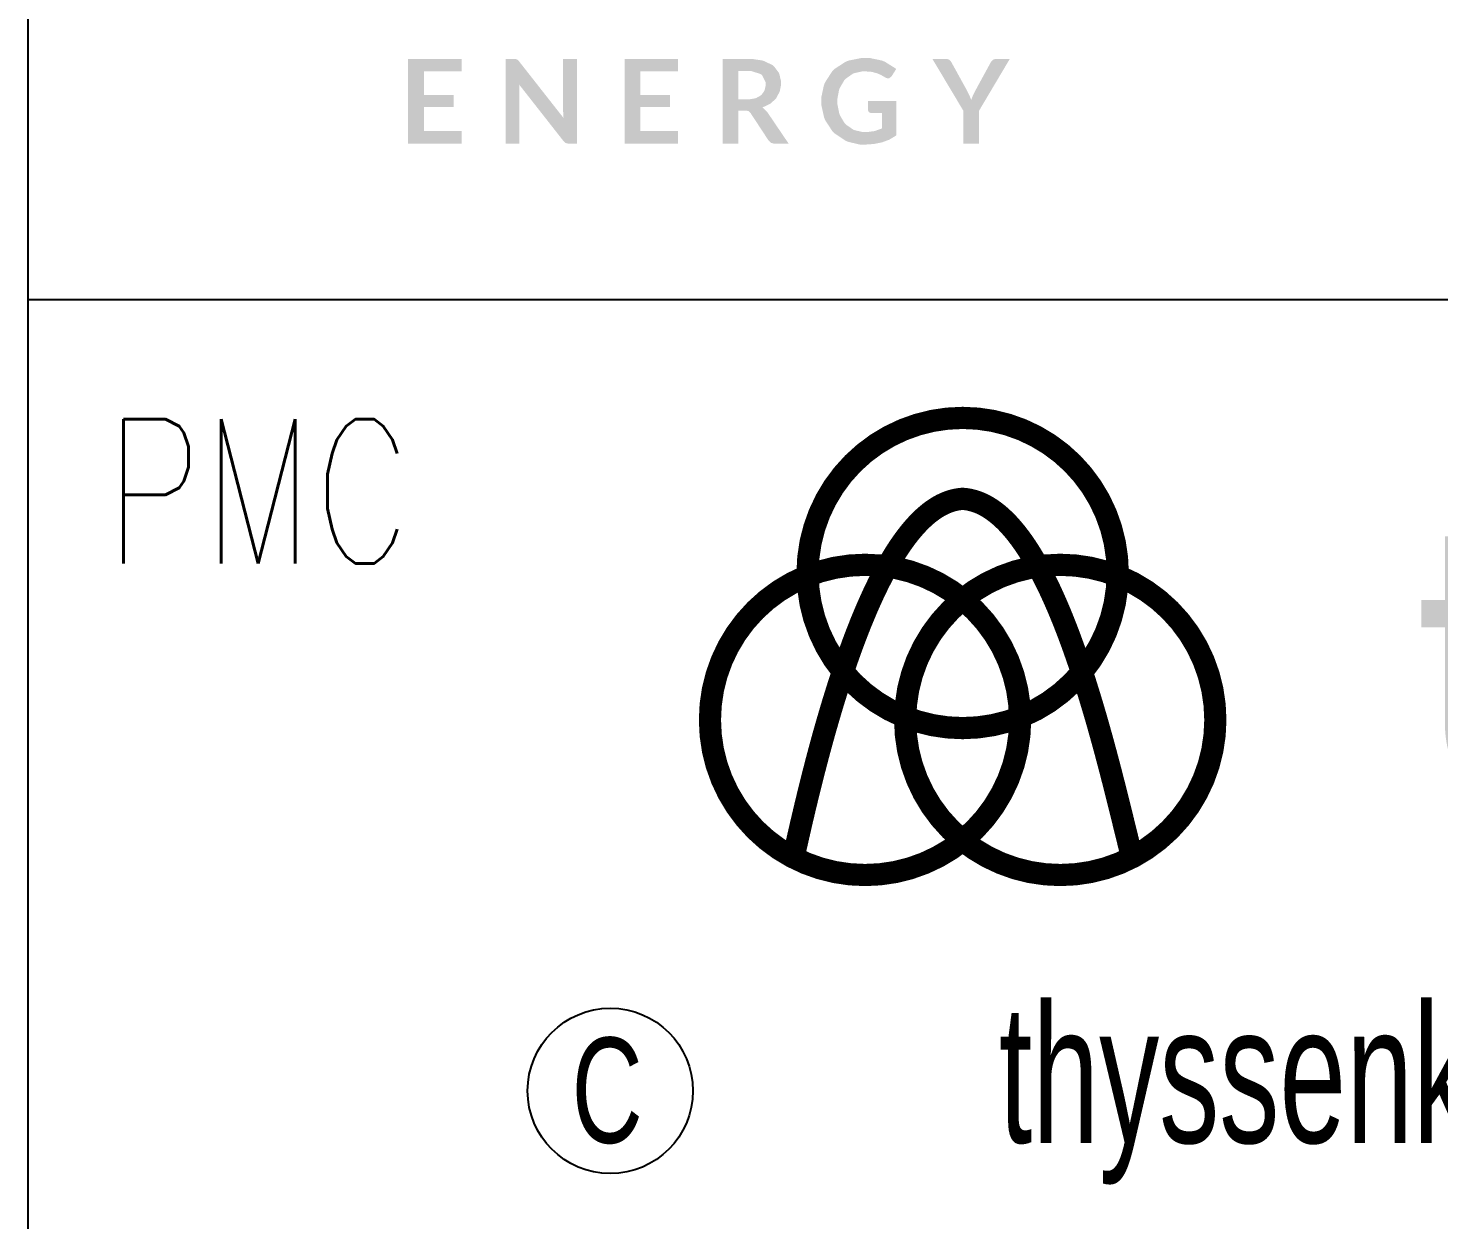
# Model space of a CAD drawing. Header units: inches. Extents: x -1857 to 102279, y -619 to 72932.
# Drawn here: x 82591 to 86223, y 5803 to 8871 of the extents above; entities that cross this region are included whole.
import ezdxf
from ezdxf.enums import TextEntityAlignment as Align

# ---------------------------------------------------------------- set-up
doc = ezdxf.new("R2010")
doc.units = ezdxf.units.IN
doc.header["$MEASUREMENT"] = 0
doc.layers.add('UARAH13', color=9, linetype='Continuous', lineweight=13)
doc.styles.add('ROMANS', font='romans.shx', dxfattribs={"width": 0.85})
doc.styles.add('TKTypeRegular', font='')
doc.styles.get('TKTypeRegular').set_extended_font_data('TKTypeRegular')

# ---------------------------------------------------------------- blocks, each defined once
blk = doc.blocks.new('UH_LOGO_ISO_A2-1-0')
at = {"layer": 'UARAH13'}
h = blk.add_hatch(color=256, dxfattribs=at)
h.dxf.hatch_style = 1
edge = h.paths.add_edge_path()
edge.add_spline(control_points=[(55.482, 10.505), (55.482, 10.505), (55.482, 13.673), (55.482, 13.673), (55.482, 13.673), (55.482, 13.856), (55.522, 14.058), (55.602, 14.28), (55.602, 14.28), (55.682, 14.5), (55.82, 14.692), (56.018, 14.856), (56.018, 14.856), (56.215, 15.019), (56.443, 15.1), (56.702, 15.1), (56.702, 15.1), (57.007, 15.1), (57.23, 15.022), (57.369, 14.866), (57.369, 14.866), (57.509, 14.71), (57.578, 14.468), (57.578, 14.142), (57.578, 14.142), (57.578, 14.142), (57.578, 10.505), (57.578, 10.505), (57.578, 10.505), (57.578, 10.505), (58.603, 10.505), (58.603, 10.505), (58.603, 10.505), (58.603, 10.505), (58.603, 14.412), (58.603, 14.412), (58.603, 14.412), (58.603, 14.728), (58.547, 15.014), (58.432, 15.269), (58.432, 15.269), (58.318, 15.524), (58.143, 15.716), (57.907, 15.845), (57.907, 15.845), (57.671, 15.974), (57.395, 16.039), (57.078, 16.039), (57.078, 16.039), (56.698, 16.039), (56.375, 15.963), (56.109, 15.809), (56.109, 15.809), (55.844, 15.656), (55.62, 15.453), (55.436, 15.197), (55.436, 15.197), (55.436, 15.197), (55.426, 15.876), (55.426, 15.876), (55.426, 15.876), (55.426, 15.876), (54.457, 15.876), (54.457, 15.876), (54.457, 15.876), (54.457, 15.876), (54.457, 10.505), (54.457, 10.505), (54.457, 10.505), (54.457, 10.505), (55.482, 10.505), (55.482, 10.505)], knot_values=[0, 0, 0, 0, 0.052632, 0.052632, 0.052632, 0.052732, 0.105263, 0.105263, 0.105263, 0.105363, 0.157895, 0.157895, 0.157895, 0.157995, 0.210526, 0.210526, 0.210526, 0.210626, 0.263158, 0.263158, 0.263158, 0.263258, 0.315789, 0.315789, 0.315789, 0.315889, 0.368421, 0.368421, 0.368421, 0.368521, 0.421053, 0.421053, 0.421053, 0.421153, 0.473684, 0.473684, 0.473684, 0.473784, 0.526316, 0.526316, 0.526316, 0.526416, 0.578947, 0.578947, 0.578947, 0.579047, 0.631579, 0.631579, 0.631579, 0.631679, 0.684211, 0.684211, 0.684211, 0.684311, 0.736842, 0.736842, 0.736842, 0.736942, 0.789474, 0.789474, 0.789474, 0.789574, 0.842105, 0.842105, 0.842105, 0.842205, 0.894737, 0.894737, 0.894737, 0.894837, 1, 1, 1, 1], degree=3, periodic=0)
edge = h.paths.add_edge_path()
edge.add_spline(control_points=[(52.2, 10.454), (52.464, 10.532), (52.686, 10.652), (52.868, 10.814), (52.868, 10.814), (53.05, 10.975), (53.206, 11.179), (53.335, 11.423), (53.335, 11.423), (53.335, 11.423), (52.524, 11.842), (52.524, 11.842), (52.524, 11.842), (52.48, 11.767), (52.415, 11.68), (52.33, 11.581), (52.33, 11.581), (52.245, 11.483), (52.124, 11.397), (51.966, 11.324), (51.966, 11.324), (51.808, 11.251), (51.628, 11.214), (51.427, 11.214), (51.427, 11.214), (51.24, 11.214), (51.07, 11.238), (50.915, 11.285), (50.915, 11.285), (50.76, 11.333), (50.627, 11.415), (50.514, 11.53), (50.514, 11.53), (50.402, 11.646), (50.316, 11.801), (50.254, 11.994), (50.254, 11.994), (50.193, 12.188), (50.162, 12.43), (50.162, 12.719), (50.162, 12.719), (50.162, 12.719), (50.162, 12.866), (50.162, 12.866), (50.162, 12.866), (50.162, 12.866), (53.401, 12.866), (53.401, 12.866), (53.401, 12.866), (53.401, 12.866), (53.401, 13.428), (53.401, 13.428), (53.401, 13.428), (53.401, 13.669), (53.389, 13.922), (53.365, 14.187), (53.365, 14.187), (53.342, 14.453), (53.286, 14.7), (53.2, 14.929), (53.2, 14.929), (53.113, 15.159), (52.985, 15.362), (52.815, 15.539), (52.815, 15.539), (52.662, 15.692), (52.469, 15.814), (52.238, 15.904), (52.238, 15.904), (52.007, 15.994), (51.721, 16.039), (51.382, 16.039), (51.382, 16.039), (51.014, 16.039), (50.703, 15.992), (50.448, 15.899), (50.448, 15.899), (50.193, 15.805), (49.979, 15.668), (49.806, 15.488), (49.806, 15.488), (49.676, 15.359), (49.56, 15.191), (49.456, 14.986), (49.456, 14.986), (49.353, 14.78), (49.273, 14.513), (49.219, 14.185), (49.219, 14.185), (49.165, 13.857), (49.137, 13.487), (49.137, 13.075), (49.137, 13.075), (49.137, 12.76), (49.154, 12.474), (49.188, 12.222), (49.188, 12.222), (49.222, 11.968), (49.282, 11.734), (49.367, 11.52), (49.367, 11.52), (49.51, 11.149), (49.744, 10.86), (50.068, 10.651), (50.068, 10.651), (50.393, 10.442), (50.82, 10.337), (51.351, 10.337), (51.351, 10.337), (51.653, 10.337), (51.937, 10.376), (52.2, 10.454)], knot_values=[0, 0, 0, 0, 0.034483, 0.034483, 0.034483, 0.034583, 0.068966, 0.068966, 0.068966, 0.069066, 0.103448, 0.103448, 0.103448, 0.103548, 0.137931, 0.137931, 0.137931, 0.138031, 0.172414, 0.172414, 0.172414, 0.172514, 0.206897, 0.206897, 0.206897, 0.206997, 0.241379, 0.241379, 0.241379, 0.241479, 0.275862, 0.275862, 0.275862, 0.275962, 0.310345, 0.310345, 0.310345, 0.310445, 0.344828, 0.344828, 0.344828, 0.344928, 0.37931, 0.37931, 0.37931, 0.37941, 0.413793, 0.413793, 0.413793, 0.413893, 0.448276, 0.448276, 0.448276, 0.448376, 0.482759, 0.482759, 0.482759, 0.482859, 0.517241, 0.517241, 0.517241, 0.517341, 0.551724, 0.551724, 0.551724, 0.551824, 0.586207, 0.586207, 0.586207, 0.586307, 0.62069, 0.62069, 0.62069, 0.62079, 0.655172, 0.655172, 0.655172, 0.655272, 0.689655, 0.689655, 0.689655, 0.689755, 0.724138, 0.724138, 0.724138, 0.724238, 0.758621, 0.758621, 0.758621, 0.758721, 0.793103, 0.793103, 0.793103, 0.793203, 0.827586, 0.827586, 0.827586, 0.827686, 0.862069, 0.862069, 0.862069, 0.862169, 0.896552, 0.896552, 0.896552, 0.896652, 0.931034, 0.931034, 0.931034, 0.931134, 1, 1, 1, 1], degree=3, periodic=0)
edge = h.paths.add_edge_path(flags=16)
edge.add_spline(control_points=[(50.272, 14.399), (50.331, 14.605), (50.411, 14.768), (50.509, 14.889), (50.509, 14.889), (50.608, 15.009), (50.725, 15.094), (50.861, 15.144), (50.861, 15.144), (50.997, 15.193), (51.147, 15.218), (51.31, 15.218), (51.31, 15.218), (51.484, 15.218), (51.656, 15.184), (51.828, 15.116), (51.828, 15.116), (51.999, 15.048), (52.137, 14.891), (52.241, 14.646), (52.241, 14.646), (52.344, 14.401), (52.396, 14.062), (52.396, 13.627), (52.396, 13.627), (52.396, 13.627), (50.173, 13.627), (50.173, 13.627), (50.173, 13.627), (50.18, 13.936), (50.213, 14.194), (50.272, 14.399)], knot_values=[0, 0, 0, 0, 0.111111, 0.111111, 0.111111, 0.111211, 0.222222, 0.222222, 0.222222, 0.222322, 0.333333, 0.333333, 0.333333, 0.333433, 0.444444, 0.444444, 0.444444, 0.444544, 0.555556, 0.555556, 0.555556, 0.555656, 0.666667, 0.666667, 0.666667, 0.666767, 0.777778, 0.777778, 0.777778, 0.777878, 1, 1, 1, 1], degree=3, periodic=0)
edge = h.paths.add_edge_path()
edge.add_spline(control_points=[(46.931, 10.39), (47.106, 10.426), (47.261, 10.473), (47.395, 10.531), (47.395, 10.531), (47.53, 10.589), (47.645, 10.652), (47.742, 10.722), (47.742, 10.722), (47.839, 10.792), (47.915, 10.862), (47.969, 10.934), (47.969, 10.934), (48.075, 11.066), (48.16, 11.21), (48.224, 11.365), (48.224, 11.365), (48.289, 11.519), (48.321, 11.714), (48.321, 11.949), (48.321, 11.949), (48.321, 12.146), (48.299, 12.314), (48.255, 12.453), (48.255, 12.453), (48.211, 12.593), (48.16, 12.71), (48.102, 12.805), (48.102, 12.805), (48.02, 12.928), (47.903, 13.051), (47.75, 13.175), (47.75, 13.175), (47.597, 13.299), (47.298, 13.429), (46.852, 13.565), (46.852, 13.565), (46.628, 13.63), (46.429, 13.694), (46.256, 13.759), (46.256, 13.759), (46.082, 13.823), (45.935, 13.893), (45.815, 13.965), (45.815, 13.965), (45.694, 14.039), (45.603, 14.119), (45.542, 14.205), (45.542, 14.205), (45.481, 14.292), (45.45, 14.391), (45.45, 14.504), (45.45, 14.504), (45.45, 14.735), (45.523, 14.91), (45.669, 15.029), (45.669, 15.029), (45.757, 15.107), (45.865, 15.162), (45.991, 15.192), (45.991, 15.192), (46.116, 15.223), (46.264, 15.239), (46.434, 15.239), (46.434, 15.239), (46.686, 15.239), (46.899, 15.185), (47.072, 15.078), (47.072, 15.078), (47.245, 14.971), (47.381, 14.805), (47.48, 14.58), (47.48, 14.58), (47.48, 14.58), (48.301, 14.978), (48.301, 14.978), (48.301, 14.978), (48.155, 15.335), (47.922, 15.601), (47.602, 15.776), (47.602, 15.776), (47.283, 15.951), (46.89, 16.039), (46.424, 16.039), (46.424, 16.039), (46.162, 16.039), (45.91, 16.007), (45.667, 15.942), (45.667, 15.942), (45.424, 15.878), (45.219, 15.782), (45.054, 15.656), (45.054, 15.656), (44.89, 15.53), (44.765, 15.384), (44.68, 15.218), (44.68, 15.218), (44.605, 15.085), (44.553, 14.947), (44.524, 14.805), (44.524, 14.805), (44.495, 14.661), (44.481, 14.531), (44.481, 14.412), (44.481, 14.412), (44.481, 14.276), (44.501, 14.132), (44.542, 13.981), (44.542, 13.981), (44.583, 13.83), (44.652, 13.691), (44.751, 13.565), (44.751, 13.565), (44.829, 13.467), (44.941, 13.364), (45.088, 13.257), (45.088, 13.257), (45.234, 13.15), (45.418, 13.054), (45.639, 12.969), (45.639, 12.969), (45.639, 12.969), (46.424, 12.678), (46.424, 12.678), (46.424, 12.678), (46.563, 12.624), (46.705, 12.566), (46.85, 12.505), (46.85, 12.505), (46.994, 12.443), (47.109, 12.361), (47.194, 12.257), (47.194, 12.257), (47.279, 12.154), (47.322, 12.015), (47.322, 11.841), (47.322, 11.841), (47.322, 11.722), (47.295, 11.621), (47.24, 11.538), (47.24, 11.538), (47.186, 11.455), (47.112, 11.388), (47.021, 11.337), (47.021, 11.337), (46.929, 11.285), (46.822, 11.249), (46.699, 11.227), (46.699, 11.227), (46.577, 11.205), (46.446, 11.194), (46.307, 11.194), (46.307, 11.194), (46.154, 11.194), (46.018, 11.213), (45.899, 11.25), (45.899, 11.25), (45.78, 11.287), (45.673, 11.339), (45.577, 11.405), (45.577, 11.405), (45.482, 11.471), (45.399, 11.549), (45.327, 11.637), (45.327, 11.637), (45.256, 11.726), (45.193, 11.822), (45.139, 11.928), (45.139, 11.928), (45.139, 11.928), (44.292, 11.551), (44.292, 11.551), (44.292, 11.551), (44.36, 11.37), (44.454, 11.207), (44.573, 11.061), (44.573, 11.061), (44.691, 10.915), (44.834, 10.789), (45.001, 10.684), (45.001, 10.684), (45.175, 10.579), (45.367, 10.494), (45.58, 10.432), (45.58, 10.432), (45.793, 10.368), (46.052, 10.337), (46.358, 10.337), (46.358, 10.337), (46.565, 10.337), (46.757, 10.355), (46.931, 10.39)], knot_values=[0, 0, 0, 0, 0.020408, 0.020408, 0.020408, 0.020508, 0.040816, 0.040816, 0.040816, 0.040916, 0.061224, 0.061224, 0.061224, 0.061324, 0.081633, 0.081633, 0.081633, 0.081733, 0.102041, 0.102041, 0.102041, 0.102141, 0.122449, 0.122449, 0.122449, 0.122549, 0.142857, 0.142857, 0.142857, 0.142957, 0.163265, 0.163265, 0.163265, 0.163365, 0.183673, 0.183673, 0.183673, 0.183773, 0.204082, 0.204082, 0.204082, 0.204182, 0.22449, 0.22449, 0.22449, 0.22459, 0.244898, 0.244898, 0.244898, 0.244998, 0.265306, 0.265306, 0.265306, 0.265406, 0.285714, 0.285714, 0.285714, 0.285814, 0.306122, 0.306122, 0.306122, 0.306222, 0.326531, 0.326531, 0.326531, 0.326631, 0.346939, 0.346939, 0.346939, 0.347039, 0.367347, 0.367347, 0.367347, 0.367447, 0.387755, 0.387755, 0.387755, 0.387855, 0.408163, 0.408163, 0.408163, 0.408263, 0.428571, 0.428571, 0.428571, 0.428671, 0.44898, 0.44898, 0.44898, 0.44908, 0.469388, 0.469388, 0.469388, 0.469488, 0.489796, 0.489796, 0.489796, 0.489896, 0.510204, 0.510204, 0.510204, 0.510304, 0.530612, 0.530612, 0.530612, 0.530712, 0.55102, 0.55102, 0.55102, 0.55112, 0.571429, 0.571429, 0.571429, 0.571529, 0.591837, 0.591837, 0.591837, 0.591937, 0.612245, 0.612245, 0.612245, 0.612345, 0.632653, 0.632653, 0.632653, 0.632753, 0.653061, 0.653061, 0.653061, 0.653161, 0.673469, 0.673469, 0.673469, 0.673569, 0.693878, 0.693878, 0.693878, 0.693978, 0.714286, 0.714286, 0.714286, 0.714386, 0.734694, 0.734694, 0.734694, 0.734794, 0.755102, 0.755102, 0.755102, 0.755202, 0.77551, 0.77551, 0.77551, 0.77561, 0.795918, 0.795918, 0.795918, 0.796018, 0.816327, 0.816327, 0.816327, 0.816427, 0.836735, 0.836735, 0.836735, 0.836835, 0.857143, 0.857143, 0.857143, 0.857243, 0.877551, 0.877551, 0.877551, 0.877651, 0.897959, 0.897959, 0.897959, 0.898059, 0.918367, 0.918367, 0.918367, 0.918467, 0.938776, 0.938776, 0.938776, 0.938876, 0.959184, 0.959184, 0.959184, 0.959284, 1, 1, 1, 1], degree=3, periodic=0)
edge = h.paths.add_edge_path()
edge.add_spline(control_points=[(42.34, 10.39), (42.515, 10.426), (42.67, 10.473), (42.804, 10.531), (42.804, 10.531), (42.939, 10.589), (43.054, 10.652), (43.151, 10.722), (43.151, 10.722), (43.248, 10.792), (43.324, 10.862), (43.378, 10.934), (43.378, 10.934), (43.484, 11.066), (43.569, 11.21), (43.633, 11.365), (43.633, 11.365), (43.698, 11.519), (43.73, 11.714), (43.73, 11.949), (43.73, 11.949), (43.73, 12.146), (43.708, 12.314), (43.664, 12.453), (43.664, 12.453), (43.619, 12.593), (43.569, 12.71), (43.511, 12.805), (43.511, 12.805), (43.429, 12.928), (43.312, 13.051), (43.159, 13.175), (43.159, 13.175), (43.006, 13.299), (42.706, 13.429), (42.261, 13.565), (42.261, 13.565), (42.037, 13.63), (41.838, 13.694), (41.664, 13.759), (41.664, 13.759), (41.491, 13.823), (41.344, 13.893), (41.223, 13.965), (41.223, 13.965), (41.102, 14.039), (41.012, 14.119), (40.95, 14.205), (40.95, 14.205), (40.889, 14.292), (40.859, 14.391), (40.859, 14.504), (40.859, 14.504), (40.859, 14.735), (40.932, 14.91), (41.078, 15.029), (41.078, 15.029), (41.166, 15.107), (41.273, 15.162), (41.399, 15.192), (41.399, 15.192), (41.525, 15.223), (41.673, 15.239), (41.843, 15.239), (41.843, 15.239), (42.095, 15.239), (42.307, 15.185), (42.48, 15.078), (42.48, 15.078), (42.654, 14.971), (42.79, 14.805), (42.888, 14.58), (42.888, 14.58), (42.888, 14.58), (43.709, 14.978), (43.709, 14.978), (43.709, 14.978), (43.564, 15.335), (43.33, 15.601), (43.011, 15.776), (43.011, 15.776), (42.691, 15.951), (42.299, 16.039), (41.833, 16.039), (41.833, 16.039), (41.571, 16.039), (41.319, 16.007), (41.075, 15.942), (41.075, 15.942), (40.832, 15.878), (40.628, 15.782), (40.463, 15.656), (40.463, 15.656), (40.298, 15.53), (40.173, 15.384), (40.088, 15.218), (40.088, 15.218), (40.014, 15.085), (39.962, 14.947), (39.933, 14.805), (39.933, 14.805), (39.904, 14.661), (39.889, 14.531), (39.889, 14.412), (39.889, 14.412), (39.889, 14.276), (39.91, 14.132), (39.951, 13.981), (39.951, 13.981), (39.992, 13.83), (40.061, 13.691), (40.16, 13.565), (40.16, 13.565), (40.238, 13.467), (40.35, 13.364), (40.496, 13.257), (40.496, 13.257), (40.643, 13.15), (40.826, 13.054), (41.047, 12.969), (41.047, 12.969), (41.047, 12.969), (41.833, 12.678), (41.833, 12.678), (41.833, 12.678), (41.972, 12.624), (42.114, 12.566), (42.259, 12.505), (42.259, 12.505), (42.403, 12.443), (42.518, 12.361), (42.603, 12.257), (42.603, 12.257), (42.688, 12.154), (42.731, 12.015), (42.731, 11.841), (42.731, 11.841), (42.731, 11.722), (42.703, 11.621), (42.649, 11.538), (42.649, 11.538), (42.594, 11.455), (42.521, 11.388), (42.429, 11.337), (42.429, 11.337), (42.338, 11.285), (42.23, 11.249), (42.108, 11.227), (42.108, 11.227), (41.986, 11.205), (41.855, 11.194), (41.715, 11.194), (41.715, 11.194), (41.562, 11.194), (41.426, 11.213), (41.307, 11.25), (41.307, 11.25), (41.188, 11.287), (41.081, 11.339), (40.986, 11.405), (40.986, 11.405), (40.891, 11.471), (40.807, 11.549), (40.736, 11.637), (40.736, 11.637), (40.665, 11.726), (40.602, 11.822), (40.548, 11.928), (40.548, 11.928), (40.548, 11.928), (39.701, 11.551), (39.701, 11.551), (39.701, 11.551), (39.769, 11.37), (39.862, 11.207), (39.981, 11.061), (39.981, 11.061), (40.1, 10.915), (40.243, 10.789), (40.41, 10.684), (40.41, 10.684), (40.583, 10.579), (40.776, 10.494), (40.989, 10.432), (40.989, 10.432), (41.201, 10.368), (41.461, 10.337), (41.766, 10.337), (41.766, 10.337), (41.974, 10.337), (42.165, 10.355), (42.34, 10.39)], knot_values=[0, 0, 0, 0, 0.020408, 0.020408, 0.020408, 0.020508, 0.040816, 0.040816, 0.040816, 0.040916, 0.061224, 0.061224, 0.061224, 0.061324, 0.081633, 0.081633, 0.081633, 0.081733, 0.102041, 0.102041, 0.102041, 0.102141, 0.122449, 0.122449, 0.122449, 0.122549, 0.142857, 0.142857, 0.142857, 0.142957, 0.163265, 0.163265, 0.163265, 0.163365, 0.183673, 0.183673, 0.183673, 0.183773, 0.204082, 0.204082, 0.204082, 0.204182, 0.22449, 0.22449, 0.22449, 0.22459, 0.244898, 0.244898, 0.244898, 0.244998, 0.265306, 0.265306, 0.265306, 0.265406, 0.285714, 0.285714, 0.285714, 0.285814, 0.306122, 0.306122, 0.306122, 0.306222, 0.326531, 0.326531, 0.326531, 0.326631, 0.346939, 0.346939, 0.346939, 0.347039, 0.367347, 0.367347, 0.367347, 0.367447, 0.387755, 0.387755, 0.387755, 0.387855, 0.408163, 0.408163, 0.408163, 0.408263, 0.428571, 0.428571, 0.428571, 0.428671, 0.44898, 0.44898, 0.44898, 0.44908, 0.469388, 0.469388, 0.469388, 0.469488, 0.489796, 0.489796, 0.489796, 0.489896, 0.510204, 0.510204, 0.510204, 0.510304, 0.530612, 0.530612, 0.530612, 0.530712, 0.55102, 0.55102, 0.55102, 0.55112, 0.571429, 0.571429, 0.571429, 0.571529, 0.591837, 0.591837, 0.591837, 0.591937, 0.612245, 0.612245, 0.612245, 0.612345, 0.632653, 0.632653, 0.632653, 0.632753, 0.653061, 0.653061, 0.653061, 0.653161, 0.673469, 0.673469, 0.673469, 0.673569, 0.693878, 0.693878, 0.693878, 0.693978, 0.714286, 0.714286, 0.714286, 0.714386, 0.734694, 0.734694, 0.734694, 0.734794, 0.755102, 0.755102, 0.755102, 0.755202, 0.77551, 0.77551, 0.77551, 0.77561, 0.795918, 0.795918, 0.795918, 0.796018, 0.816327, 0.816327, 0.816327, 0.816427, 0.836735, 0.836735, 0.836735, 0.836835, 0.857143, 0.857143, 0.857143, 0.857243, 0.877551, 0.877551, 0.877551, 0.877651, 0.897959, 0.897959, 0.897959, 0.898059, 0.918367, 0.918367, 0.918367, 0.918467, 0.938776, 0.938776, 0.938776, 0.938876, 0.959184, 0.959184, 0.959184, 0.959284, 1, 1, 1, 1], degree=3, periodic=0)
edge = h.paths.add_edge_path()
edge.add_spline(control_points=[(37.166, 10.026), (37.166, 10.026), (39.451, 15.876), (39.451, 15.876), (39.451, 15.876), (39.451, 15.876), (38.431, 15.876), (38.431, 15.876), (38.431, 15.876), (38.431, 15.876), (37.028, 12.157), (37.028, 12.157), (37.028, 12.157), (37.028, 12.157), (35.692, 15.876), (35.692, 15.876), (35.692, 15.876), (35.692, 15.876), (34.646, 15.876), (34.646, 15.876), (34.646, 15.876), (34.646, 15.876), (36.498, 10.755), (36.498, 10.755), (36.498, 10.755), (36.188, 10.129), (36.048, 9.385), (35.172, 9.556), (35.172, 9.556), (35.172, 9.556), (35.172, 8.648), (35.172, 8.648), (35.172, 8.648), (36.315, 8.51), (36.763, 9.012), (37.166, 10.026)], knot_values=[0, 0, 0, 0, 0.1, 0.1, 0.1, 0.1001, 0.2, 0.2, 0.2, 0.2001, 0.3, 0.3, 0.3, 0.3001, 0.4, 0.4, 0.4, 0.4001, 0.5, 0.5, 0.5, 0.5001, 0.6, 0.6, 0.6, 0.6001, 0.7, 0.7, 0.7, 0.7001, 0.8, 0.8, 0.8, 0.8001, 1, 1, 1, 1], degree=3, periodic=0)
edge = h.paths.add_edge_path()
edge.add_spline(control_points=[(30.993, 10.505), (30.993, 10.505), (30.993, 13.673), (30.993, 13.673), (30.993, 13.673), (30.993, 13.856), (31.033, 14.058), (31.113, 14.28), (31.113, 14.28), (31.193, 14.5), (31.331, 14.692), (31.528, 14.856), (31.528, 14.856), (31.726, 15.019), (31.954, 15.1), (32.212, 15.1), (32.212, 15.1), (32.518, 15.1), (32.74, 15.022), (32.88, 14.866), (32.88, 14.866), (33.019, 14.71), (33.089, 14.468), (33.089, 14.142), (33.089, 14.142), (33.089, 14.142), (33.089, 10.505), (33.089, 10.505), (33.089, 10.505), (33.089, 10.505), (34.114, 10.505), (34.114, 10.505), (34.114, 10.505), (34.114, 10.505), (34.114, 14.412), (34.114, 14.412), (34.114, 14.412), (34.114, 14.728), (34.057, 15.014), (33.943, 15.269), (33.943, 15.269), (33.83, 15.524), (33.654, 15.716), (33.418, 15.845), (33.418, 15.845), (33.182, 15.974), (32.906, 16.039), (32.589, 16.039), (32.589, 16.039), (32.222, 16.039), (31.91, 15.969), (31.654, 15.83), (31.654, 15.83), (31.397, 15.69), (31.176, 15.5), (30.993, 15.259), (30.993, 15.259), (30.993, 15.259), (30.993, 17.773), (30.993, 17.773), (30.993, 17.773), (30.993, 17.773), (29.968, 17.773), (29.968, 17.773), (29.968, 17.773), (29.968, 17.773), (29.968, 10.505), (29.968, 10.505), (29.968, 10.505), (29.968, 10.505), (30.993, 10.505), (30.993, 10.505)], knot_values=[0, 0, 0, 0, 0.052632, 0.052632, 0.052632, 0.052732, 0.105263, 0.105263, 0.105263, 0.105363, 0.157895, 0.157895, 0.157895, 0.157995, 0.210526, 0.210526, 0.210526, 0.210626, 0.263158, 0.263158, 0.263158, 0.263258, 0.315789, 0.315789, 0.315789, 0.315889, 0.368421, 0.368421, 0.368421, 0.368521, 0.421053, 0.421053, 0.421053, 0.421153, 0.473684, 0.473684, 0.473684, 0.473784, 0.526316, 0.526316, 0.526316, 0.526416, 0.578947, 0.578947, 0.578947, 0.579047, 0.631579, 0.631579, 0.631579, 0.631679, 0.684211, 0.684211, 0.684211, 0.684311, 0.736842, 0.736842, 0.736842, 0.736942, 0.789474, 0.789474, 0.789474, 0.789574, 0.842105, 0.842105, 0.842105, 0.842205, 0.894737, 0.894737, 0.894737, 0.894837, 1, 1, 1, 1], degree=3, periodic=0)
edge = h.paths.add_edge_path()
edge.add_spline(control_points=[(29.082, 10.505), (29.082, 10.505), (29.082, 11.352), (29.082, 11.352), (29.082, 11.352), (28.952, 11.338), (28.823, 11.331), (28.694, 11.331), (28.694, 11.331), (28.534, 11.331), (28.404, 11.352), (28.304, 11.393), (28.304, 11.393), (28.203, 11.433), (28.124, 11.494), (28.067, 11.576), (28.067, 11.576), (28.009, 11.658), (27.97, 11.759), (27.949, 11.882), (27.949, 11.882), (27.929, 12.004), (27.919, 12.147), (27.919, 12.311), (27.919, 12.311), (27.919, 12.311), (27.919, 15.07), (27.919, 15.07), (27.919, 15.07), (27.919, 15.07), (29.026, 15.07), (29.026, 15.07), (29.026, 15.07), (29.026, 15.07), (29.026, 15.876), (29.026, 15.876), (29.026, 15.876), (29.026, 15.876), (27.919, 15.876), (27.919, 15.876), (27.919, 15.876), (27.919, 15.876), (27.919, 17.773), (27.919, 17.773), (27.919, 17.773), (27.919, 17.773), (26.899, 17.773), (26.899, 17.773), (26.899, 17.773), (26.899, 17.773), (26.899, 15.876), (26.899, 15.876), (26.899, 15.876), (26.899, 15.876), (26.205, 15.876), (26.205, 15.876), (26.205, 15.876), (26.205, 15.876), (26.205, 15.07), (26.205, 15.07), (26.205, 15.07), (26.205, 15.07), (26.899, 15.07), (26.899, 15.07), (26.899, 15.07), (26.899, 15.07), (26.899, 12.3), (26.899, 12.3), (26.899, 12.3), (26.899, 12.025), (26.922, 11.774), (26.968, 11.548), (26.968, 11.548), (27.013, 11.321), (27.097, 11.13), (27.218, 10.972), (27.218, 10.972), (27.338, 10.813), (27.504, 10.691), (27.715, 10.605), (27.715, 10.605), (27.926, 10.518), (28.196, 10.474), (28.526, 10.474), (28.526, 10.474), (28.723, 10.474), (28.908, 10.485), (29.082, 10.505)], knot_values=[0, 0, 0, 0, 0.043478, 0.043478, 0.043478, 0.043578, 0.086957, 0.086957, 0.086957, 0.087057, 0.130435, 0.130435, 0.130435, 0.130535, 0.173913, 0.173913, 0.173913, 0.174013, 0.217391, 0.217391, 0.217391, 0.217491, 0.26087, 0.26087, 0.26087, 0.26097, 0.304348, 0.304348, 0.304348, 0.304448, 0.347826, 0.347826, 0.347826, 0.347926, 0.391304, 0.391304, 0.391304, 0.391404, 0.434783, 0.434783, 0.434783, 0.434883, 0.478261, 0.478261, 0.478261, 0.478361, 0.521739, 0.521739, 0.521739, 0.521839, 0.565217, 0.565217, 0.565217, 0.565317, 0.608696, 0.608696, 0.608696, 0.608796, 0.652174, 0.652174, 0.652174, 0.652274, 0.695652, 0.695652, 0.695652, 0.695752, 0.73913, 0.73913, 0.73913, 0.73923, 0.782609, 0.782609, 0.782609, 0.782709, 0.826087, 0.826087, 0.826087, 0.826187, 0.869565, 0.869565, 0.869565, 0.869665, 0.913043, 0.913043, 0.913043, 0.913143, 1, 1, 1, 1], degree=3, periodic=0)
at = {"layer": 'UARAH13', "const_width": 0.66}
for points in [[(17.181, 16.682, 1), (7.965, 16.682, 1)], [(14.281, 12.318, 1), (5.065, 12.318, 1)], [(20.081, 12.318, 1), (10.865, 12.318, 1)]]:
    blk.add_lwpolyline(points, format="xyb", close=True, dxfattribs=at)
blk.add_lwpolyline([(7.571, 8.337), (7.574, 8.351), (7.577, 8.364), (7.58, 8.378), (7.583, 8.391), (7.586, 8.405), (7.59, 8.419), (7.593, 8.433), (7.596, 8.447), (7.599, 8.461), (7.602, 8.475), (7.605, 8.489), (7.608, 8.503), (7.611, 8.517), (7.615, 8.531), (7.618, 8.545), (7.621, 8.56), (7.624, 8.574), (7.627, 8.588), (7.631, 8.603), (7.634, 8.617), (7.637, 8.632), (7.641, 8.647), (7.644, 8.661), (7.647, 8.676), (7.65, 8.691), (7.654, 8.706), (7.657, 8.72), (7.66, 8.735), (7.664, 8.75), (7.667, 8.765), (7.671, 8.78), (7.674, 8.795), (7.678, 8.811), (7.681, 8.826), (7.684, 8.841), (7.688, 8.856), (7.691, 8.872), (7.695, 8.887), (7.698, 8.902), (7.702, 8.918), (7.705, 8.933), (7.709, 8.949), (7.713, 8.965), (7.716, 8.98), (7.72, 8.996), (7.723, 9.012), (7.727, 9.028), (7.731, 9.043), (7.734, 9.059), (7.738, 9.075), (7.742, 9.091), (7.745, 9.107), (7.749, 9.123), (7.753, 9.139), (7.756, 9.156), (7.76, 9.172), (7.764, 9.188), (7.768, 9.204), (7.771, 9.221), (7.775, 9.237), (7.779, 9.253), (7.783, 9.27), (7.79, 9.303), (7.798, 9.336), (7.806, 9.369), (7.814, 9.403), (7.822, 9.436), (7.83, 9.47), (7.838, 9.504), (7.846, 9.538), (7.854, 9.573), (7.862, 9.607), (7.87, 9.642), (7.878, 9.676), (7.887, 9.711), (7.895, 9.746), (7.903, 9.781), (7.912, 9.817), (7.92, 9.852), (7.929, 9.888), (7.938, 9.923), (7.946, 9.959), (7.955, 9.995), (7.964, 10.031), (7.972, 10.067), (7.981, 10.104), (7.99, 10.14), (7.999, 10.177), (8.008, 10.213), (8.017, 10.25), (8.027, 10.287), (8.036, 10.324), (8.045, 10.361), (8.054, 10.399), (8.064, 10.436), (8.073, 10.474), (8.082, 10.511), (8.092, 10.549), (8.102, 10.587), (8.111, 10.625), (8.121, 10.663), (8.13, 10.701), (8.14, 10.739), (8.15, 10.777), (8.16, 10.816), (8.17, 10.854), (8.18, 10.893), (8.19, 10.931), (8.2, 10.97), (8.21, 11.009), (8.22, 11.048), (8.23, 11.087), (8.241, 11.126), (8.251, 11.165), (8.261, 11.205), (8.272, 11.244), (8.282, 11.283), (8.293, 11.323), (8.303, 11.362), (8.314, 11.402), (8.325, 11.441), (8.335, 11.481), (8.346, 11.521), (8.357, 11.561), (8.368, 11.601), (8.379, 11.641), (8.39, 11.681), (8.401, 11.721), (8.412, 11.761), (8.423, 11.801), (8.434, 11.841), (8.446, 11.882), (8.457, 11.922), (8.468, 11.962), (8.48, 12.003), (8.491, 12.043), (8.503, 12.084), (8.514, 12.124), (8.526, 12.165), (8.538, 12.205), (8.549, 12.246), (8.561, 12.286), (8.573, 12.327), (8.585, 12.368), (8.597, 12.409), (8.609, 12.449), (8.621, 12.49), (8.633, 12.531), (8.645, 12.572), (8.657, 12.612), (8.669, 12.653), (8.681, 12.694), (8.694, 12.735), (8.706, 12.776), (8.718, 12.817), (8.731, 12.858), (8.743, 12.899), (8.756, 12.939), (8.769, 12.98), (8.781, 13.021), (8.794, 13.062), (8.807, 13.103), (8.82, 13.144), (8.832, 13.185), (8.845, 13.225), (8.858, 13.266), (8.871, 13.307), (8.884, 13.348), (8.898, 13.389), (8.911, 13.429), (8.924, 13.47), (8.937, 13.511), (8.951, 13.552), (8.964, 13.592), (8.977, 13.633), (8.991, 13.674), (9.004, 13.714), (9.018, 13.755), (9.032, 13.795), (9.045, 13.836), (9.059, 13.876), (9.073, 13.917), (9.087, 13.957), (9.1, 13.997), (9.114, 14.038), (9.128, 14.078), (9.142, 14.118), (9.156, 14.158), (9.17, 14.198), (9.185, 14.238), (9.199, 14.278), (9.213, 14.318), (9.227, 14.358), (9.242, 14.398), (9.256, 14.438), (9.271, 14.477), (9.285, 14.517), (9.3, 14.557), (9.314, 14.596), (9.329, 14.635), (9.344, 14.675), (9.358, 14.714), (9.373, 14.753), (9.388, 14.792), (9.403, 14.831), (9.418, 14.87), (9.433, 14.909), (9.448, 14.948), (9.463, 14.987), (9.478, 15.025), (9.494, 15.064), (9.509, 15.102), (9.524, 15.141), (9.539, 15.179), (9.555, 15.217), (9.57, 15.255), (9.586, 15.293), (9.601, 15.331), (9.617, 15.369), (9.633, 15.406), (9.648, 15.444), (9.664, 15.481), (9.68, 15.519), (9.696, 15.556), (9.711, 15.593), (9.727, 15.63), (9.743, 15.667), (9.759, 15.703), (9.776, 15.74), (9.792, 15.777), (9.808, 15.813), (9.824, 15.849), (9.84, 15.885), (9.857, 15.921), (9.873, 15.957), (9.889, 15.993), (9.906, 16.029), (9.922, 16.064), (9.939, 16.099), (9.956, 16.135), (9.972, 16.17), (9.989, 16.205), (10.006, 16.239), (10.023, 16.274), (10.039, 16.308), (10.056, 16.343), (10.073, 16.377), (10.09, 16.411), (10.107, 16.445), (10.124, 16.478), (10.142, 16.512), (10.159, 16.545), (10.176, 16.579), (10.193, 16.612), (10.211, 16.645), (10.228, 16.677), (10.237, 16.694), (10.245, 16.71), (10.254, 16.726), (10.263, 16.742), (10.272, 16.758), (10.28, 16.775), (10.289, 16.791), (10.298, 16.807), (10.307, 16.823), (10.316, 16.838), (10.324, 16.854), (10.333, 16.87), (10.342, 16.886), (10.351, 16.902), (10.36, 16.917), (10.369, 16.933), (10.378, 16.949), (10.387, 16.964), (10.395, 16.98), (10.404, 16.995), (10.413, 17.011), (10.422, 17.026), (10.431, 17.041), (10.44, 17.057), (10.449, 17.072), (10.458, 17.087), (10.467, 17.102), (10.476, 17.117), (10.485, 17.132), (10.494, 17.147), (10.503, 17.162), (10.513, 17.177), (10.522, 17.192), (10.531, 17.207), (10.54, 17.221), (10.549, 17.236), (10.558, 17.251), (10.567, 17.265), (10.576, 17.28), (10.586, 17.294), (10.595, 17.309), (10.604, 17.323), (10.613, 17.338), (10.622, 17.352), (10.632, 17.366), (10.641, 17.38), (10.65, 17.394), (10.659, 17.408), (10.669, 17.422), (10.678, 17.436), (10.687, 17.45), (10.697, 17.464), (10.706, 17.478), (10.715, 17.492), (10.725, 17.506), (10.734, 17.519), (10.743, 17.533), (10.753, 17.546), (10.762, 17.56), (10.772, 17.573), (10.781, 17.587), (10.79, 17.6), (10.8, 17.613), (10.809, 17.627), (10.819, 17.64), (10.828, 17.653), (10.838, 17.666), (10.847, 17.679), (10.857, 17.692), (10.866, 17.705), (10.876, 17.717), (10.885, 17.73), (10.895, 17.743), (10.904, 17.756), (10.914, 17.768), (10.924, 17.781), (10.933, 17.793), (10.943, 17.806), (10.953, 17.818), (10.962, 17.83), (10.972, 17.843), (10.982, 17.855), (10.991, 17.867), (11.001, 17.879), (11.011, 17.891), (11.02, 17.903), (11.03, 17.915), (11.04, 17.927), (11.05, 17.938), (11.059, 17.95), (11.069, 17.962), (11.079, 17.973), (11.089, 17.985), (11.098, 17.996), (11.108, 18.008), (11.118, 18.019), (11.128, 18.03), (11.138, 18.041), (11.148, 18.052), (11.158, 18.064), (11.167, 18.075), (11.177, 18.086), (11.187, 18.096), (11.197, 18.107), (11.207, 18.118), (11.217, 18.129), (11.227, 18.139), (11.237, 18.15), (11.247, 18.16), (11.257, 18.171), (11.267, 18.181), (11.277, 18.191), (11.287, 18.202), (11.297, 18.212), (11.307, 18.222), (11.317, 18.232), (11.327, 18.242), (11.337, 18.252), (11.347, 18.262), (11.358, 18.271), (11.368, 18.281), (11.378, 18.291), (11.388, 18.3), (11.398, 18.31), (11.408, 18.319), (11.418, 18.329), (11.429, 18.338), (11.439, 18.347), (11.449, 18.356), (11.459, 18.365), (11.469, 18.374), (11.48, 18.383), (11.49, 18.392), (11.5, 18.401), (11.511, 18.41), (11.521, 18.418), (11.531, 18.427), (11.541, 18.435), (11.552, 18.444), (11.562, 18.452), (11.573, 18.46), (11.583, 18.469), (11.593, 18.477), (11.604, 18.485), (11.614, 18.493), (11.624, 18.501), (11.635, 18.509), (11.645, 18.516), (11.656, 18.524), (11.666, 18.532), (11.677, 18.539), (11.687, 18.547), (11.698, 18.554), (11.708, 18.561), (11.719, 18.569), (11.729, 18.576), (11.74, 18.583), (11.75, 18.59), (11.761, 18.597), (11.771, 18.604), (11.782, 18.611), (11.793, 18.617), (11.803, 18.624), (11.814, 18.631), (11.824, 18.637), (11.835, 18.643), (11.846, 18.65), (11.856, 18.656), (11.867, 18.662), (11.878, 18.668), (11.888, 18.674), (11.899, 18.68), (11.91, 18.686), (11.921, 18.692), (11.931, 18.698), (11.942, 18.703), (11.953, 18.709), (11.964, 18.714), (11.974, 18.72), (11.985, 18.725), (11.996, 18.73), (12.007, 18.735), (12.018, 18.74), (12.029, 18.745), (12.039, 18.75), (12.05, 18.755), (12.061, 18.76), (12.072, 18.765), (12.083, 18.769), (12.094, 18.774), (12.105, 18.778), (12.116, 18.782), (12.127, 18.787), (12.138, 18.791), (12.149, 18.795), (12.16, 18.799), (12.171, 18.803), (12.182, 18.807), (12.193, 18.81), (12.204, 18.814), (12.215, 18.818), (12.226, 18.821), (12.237, 18.824), (12.248, 18.828), (12.259, 18.831), (12.27, 18.834), (12.281, 18.837), (12.292, 18.84), (12.303, 18.843), (12.314, 18.846), (12.326, 18.848), (12.337, 18.851), (12.348, 18.854), (12.359, 18.856), (12.37, 18.858), (12.382, 18.861), (12.393, 18.863), (12.404, 18.865), (12.415, 18.867), (12.427, 18.869), (12.438, 18.871), (12.449, 18.872), (12.46, 18.874), (12.472, 18.876), (12.483, 18.877), (12.494, 18.878), (12.506, 18.88), (12.517, 18.881), (12.528, 18.882), (12.54, 18.883), (12.551, 18.884), (12.562, 18.885), (12.568, 18.885), (12.57, 18.885), (12.57, 18.885), (12.57, 18.885), (12.57, 18.885), (12.571, 18.885), (12.572, 18.885), (12.578, 18.885), (12.589, 18.884), (12.601, 18.883), (12.613, 18.882), (12.624, 18.881), (12.636, 18.88), (12.647, 18.878), (12.659, 18.877), (12.671, 18.876), (12.682, 18.874), (12.694, 18.873), (12.705, 18.871), (12.717, 18.869), (12.728, 18.867), (12.74, 18.865), (12.751, 18.863), (12.763, 18.861), (12.774, 18.859), (12.785, 18.856), (12.797, 18.854), (12.808, 18.851), (12.82, 18.849), (12.831, 18.846), (12.842, 18.843), (12.854, 18.84), (12.865, 18.837), (12.876, 18.834), (12.888, 18.831), (12.899, 18.828), (12.91, 18.825), (12.921, 18.821), (12.933, 18.818), (12.944, 18.814), (12.955, 18.811), (12.966, 18.807), (12.977, 18.803), (12.989, 18.799), (13, 18.795), (13.011, 18.791), (13.022, 18.787), (13.033, 18.783), (13.044, 18.778), (13.055, 18.774), (13.066, 18.77), (13.078, 18.765), (13.089, 18.76), (13.1, 18.756), (13.111, 18.751), (13.122, 18.746), (13.133, 18.741), (13.144, 18.736), (13.155, 18.731), (13.166, 18.725), (13.177, 18.72), (13.187, 18.715), (13.198, 18.709), (13.209, 18.704), (13.22, 18.698), (13.231, 18.692), (13.242, 18.686), (13.253, 18.681), (13.264, 18.675), (13.274, 18.669), (13.285, 18.662), (13.296, 18.656), (13.307, 18.65), (13.318, 18.644), (13.328, 18.637), (13.339, 18.631), (13.35, 18.624), (13.361, 18.617), (13.371, 18.611), (13.382, 18.604), (13.393, 18.597), (13.403, 18.59), (13.414, 18.583), (13.425, 18.576), (13.435, 18.569), (13.446, 18.561), (13.456, 18.554), (13.467, 18.547), (13.478, 18.539), (13.488, 18.531), (13.499, 18.524), (13.509, 18.516), (13.52, 18.508), (13.53, 18.5), (13.541, 18.492), (13.551, 18.484), (13.562, 18.476), (13.572, 18.468), (13.583, 18.46), (13.593, 18.452), (13.603, 18.443), (13.614, 18.435), (13.624, 18.426), (13.635, 18.418), (13.645, 18.409), (13.655, 18.4), (13.666, 18.391), (13.676, 18.382), (13.686, 18.373), (13.697, 18.364), (13.707, 18.355), (13.717, 18.346), (13.727, 18.337), (13.738, 18.328), (13.748, 18.318), (13.758, 18.309), (13.768, 18.299), (13.778, 18.29), (13.789, 18.28), (13.799, 18.27), (13.809, 18.26), (13.819, 18.251), (13.829, 18.241), (13.839, 18.231), (13.849, 18.221), (13.86, 18.21), (13.87, 18.2), (13.88, 18.19), (13.89, 18.18), (13.9, 18.169), (13.91, 18.159), (13.92, 18.148), (13.93, 18.138), (13.94, 18.127), (13.95, 18.116), (13.96, 18.105), (13.97, 18.095), (13.98, 18.084), (13.989, 18.073), (13.999, 18.062), (14.009, 18.05), (14.019, 18.039), (14.029, 18.028), (14.039, 18.017), (14.049, 18.005), (14.058, 17.994), (14.068, 17.982), (14.078, 17.971), (14.088, 17.959), (14.098, 17.947), (14.107, 17.936), (14.117, 17.924), (14.127, 17.912), (14.137, 17.9), (14.146, 17.888), (14.156, 17.876), (14.166, 17.864), (14.175, 17.852), (14.185, 17.84), (14.195, 17.827), (14.204, 17.815), (14.214, 17.802), (14.223, 17.79), (14.233, 17.777), (14.243, 17.765), (14.252, 17.752), (14.262, 17.739), (14.271, 17.727), (14.281, 17.714), (14.29, 17.701), (14.3, 17.688), (14.309, 17.675), (14.319, 17.662), (14.328, 17.649), (14.338, 17.636), (14.347, 17.623), (14.357, 17.609), (14.366, 17.596), (14.375, 17.583), (14.385, 17.569), (14.394, 17.556), (14.403, 17.542), (14.413, 17.528), (14.422, 17.515), (14.431, 17.501), (14.441, 17.487), (14.45, 17.473), (14.459, 17.459), (14.469, 17.446), (14.478, 17.432), (14.487, 17.418), (14.496, 17.403), (14.506, 17.389), (14.515, 17.375), (14.524, 17.361), (14.533, 17.346), (14.542, 17.332), (14.551, 17.318), (14.561, 17.303), (14.57, 17.289), (14.579, 17.274), (14.588, 17.26), (14.597, 17.245), (14.606, 17.23), (14.615, 17.215), (14.624, 17.201), (14.633, 17.186), (14.642, 17.171), (14.651, 17.156), (14.66, 17.141), (14.669, 17.126), (14.678, 17.111), (14.687, 17.095), (14.696, 17.08), (14.705, 17.065), (14.714, 17.05), (14.723, 17.034), (14.732, 17.019), (14.741, 17.003), (14.75, 16.988), (14.758, 16.972), (14.767, 16.957), (14.776, 16.941), (14.785, 16.926), (14.794, 16.91), (14.803, 16.894), (14.811, 16.878), (14.82, 16.862), (14.829, 16.846), (14.838, 16.831), (14.846, 16.815), (14.855, 16.798), (14.864, 16.782), (14.873, 16.766), (14.881, 16.75), (14.89, 16.734), (14.899, 16.718), (14.907, 16.701), (14.916, 16.685), (14.924, 16.669), (14.933, 16.652), (14.942, 16.636), (14.959, 16.603), (14.976, 16.569), (14.993, 16.536), (15.01, 16.502), (15.027, 16.469), (15.044, 16.435), (15.061, 16.401), (15.077, 16.367), (15.094, 16.332), (15.111, 16.298), (15.128, 16.263), (15.144, 16.228), (15.161, 16.193), (15.177, 16.158), (15.194, 16.123), (15.21, 16.088), (15.226, 16.052), (15.243, 16.016), (15.259, 15.981), (15.275, 15.945), (15.291, 15.909), (15.307, 15.872), (15.323, 15.836), (15.339, 15.8), (15.355, 15.763), (15.371, 15.726), (15.387, 15.69), (15.403, 15.653), (15.419, 15.616), (15.434, 15.578), (15.45, 15.541), (15.466, 15.504), (15.481, 15.466), (15.497, 15.429), (15.512, 15.391), (15.528, 15.353), (15.543, 15.315), (15.558, 15.277), (15.574, 15.239), (15.589, 15.2), (15.604, 15.162), (15.619, 15.124), (15.634, 15.085), (15.649, 15.046), (15.664, 15.008), (15.679, 14.969), (15.694, 14.93), (15.709, 14.891), (15.724, 14.852), (15.738, 14.813), (15.753, 14.773), (15.768, 14.734), (15.782, 14.695), (15.797, 14.655), (15.811, 14.616), (15.826, 14.576), (15.84, 14.536), (15.854, 14.497), (15.869, 14.457), (15.883, 14.417), (15.897, 14.377), (15.911, 14.337), (15.925, 14.297), (15.94, 14.257), (15.954, 14.216), (15.967, 14.176), (15.981, 14.136), (15.995, 14.095), (16.009, 14.055), (16.023, 14.015), (16.037, 13.974), (16.05, 13.934), (16.064, 13.893), (16.077, 13.852), (16.091, 13.812), (16.104, 13.771), (16.118, 13.73), (16.131, 13.689), (16.145, 13.649), (16.158, 13.608), (16.171, 13.567), (16.184, 13.526), (16.197, 13.485), (16.211, 13.444), (16.224, 13.403), (16.237, 13.362), (16.25, 13.321), (16.263, 13.28), (16.275, 13.239), (16.288, 13.198), (16.301, 13.157), (16.314, 13.116), (16.326, 13.075), (16.339, 13.033), (16.352, 12.992), (16.364, 12.951), (16.377, 12.91), (16.389, 12.869), (16.401, 12.828), (16.414, 12.787), (16.426, 12.746), (16.438, 12.705), (16.451, 12.663), (16.463, 12.622), (16.475, 12.581), (16.487, 12.54), (16.499, 12.499), (16.511, 12.458), (16.523, 12.417), (16.535, 12.376), (16.547, 12.335), (16.558, 12.294), (16.57, 12.253), (16.582, 12.213), (16.593, 12.172), (16.605, 12.131), (16.617, 12.09), (16.628, 12.049), (16.64, 12.009), (16.651, 11.968), (16.662, 11.927), (16.674, 11.887), (16.685, 11.846), (16.696, 11.806), (16.708, 11.765), (16.719, 11.725), (16.73, 11.685), (16.741, 11.644), (16.752, 11.604), (16.763, 11.564), (16.774, 11.524), (16.785, 11.484), (16.795, 11.444), (16.806, 11.404), (16.817, 11.364), (16.828, 11.324), (16.838, 11.284), (16.849, 11.244), (16.859, 11.205), (16.87, 11.165), (16.88, 11.126), (16.891, 11.086), (16.901, 11.047), (16.912, 11.008), (16.922, 10.969), (16.932, 10.93), (16.942, 10.891), (16.952, 10.852), (16.963, 10.813), (16.973, 10.774), (16.983, 10.736), (16.993, 10.697), (17.002, 10.659), (17.012, 10.62), (17.022, 10.582), (17.032, 10.544), (17.042, 10.506), (17.051, 10.468), (17.061, 10.43), (17.071, 10.392), (17.08, 10.355), (17.09, 10.317), (17.099, 10.28), (17.109, 10.243), (17.118, 10.205), (17.127, 10.168), (17.137, 10.132), (17.146, 10.095), (17.155, 10.058), (17.164, 10.021), (17.174, 9.985), (17.183, 9.949), (17.192, 9.913), (17.201, 9.877), (17.21, 9.841), (17.218, 9.805), (17.227, 9.769), (17.236, 9.734), (17.245, 9.698), (17.254, 9.663), (17.262, 9.628), (17.271, 9.593), (17.28, 9.558), (17.288, 9.524), (17.297, 9.489), (17.305, 9.455), (17.314, 9.421), (17.322, 9.387), (17.33, 9.353), (17.339, 9.319), (17.347, 9.286), (17.355, 9.252), (17.363, 9.219), (17.371, 9.186), (17.379, 9.153), (17.383, 9.137), (17.387, 9.121), (17.391, 9.104), (17.395, 9.088), (17.399, 9.072), (17.403, 9.056), (17.407, 9.04), (17.411, 9.024), (17.415, 9.008), (17.419, 8.992), (17.423, 8.976), (17.427, 8.96), (17.431, 8.944), (17.435, 8.928), (17.439, 8.912), (17.442, 8.897), (17.446, 8.881), (17.45, 8.865), (17.454, 8.85), (17.458, 8.834), (17.462, 8.819), (17.465, 8.803), (17.469, 8.788), (17.473, 8.773), (17.477, 8.757), (17.48, 8.742), (17.484, 8.727), (17.488, 8.712), (17.492, 8.697), (17.495, 8.682), (17.499, 8.667), (17.503, 8.652), (17.506, 8.637), (17.51, 8.622), (17.514, 8.607), (17.517, 8.592), (17.521, 8.578), (17.525, 8.563), (17.528, 8.548), (17.532, 8.534), (17.535, 8.519), (17.539, 8.505), (17.543, 8.491), (17.546, 8.476), (17.55, 8.462), (17.553, 8.448), (17.557, 8.434), (17.56, 8.419), (17.564, 8.405), (17.567, 8.391), (17.571, 8.377), (17.574, 8.363), (17.578, 8.35), (17.581, 8.336), (17.585, 8.322), (17.588, 8.308), (17.592, 8.295), (17.595, 8.281)], dxfattribs=at)
blk = doc.blocks.new('T NYR C')
at = {"true_color": 0x004282}
h = blk.add_hatch(color=156, dxfattribs=at)
h.dxf.hatch_style = 1
h.paths.add_polyline_path([(-11687.9, 5939.4), (-11687.9, 6080.2), (-11599.1, 6080.2), (-11599.1, 6059.4), (-11661.5, 6059.4), (-11661.5, 6020.3), (-11612.3, 6020.3), (-11612.3, 6000.1), (-11661.5, 6000.1), (-11661.5, 5960.3), (-11599.1, 5960.3), (-11599.1, 5939.4)])
h = blk.add_hatch(color=156, dxfattribs=at)
h.dxf.hatch_style = 1
h.paths.add_polyline_path([(-11525.7, 6080.2), (-11525.7, 5939.4), (-11502.7, 5939.4), (-11502.7, 6025.8), (-11502.7, 6027.1), (-11502.8, 6031), (-11502.8, 6031.4), (-11502.9, 6032), (-11503.2, 6037.2), (-11503.2, 6037.6), (-11429.6, 5943.8), (-11429.3, 5943.4), (-11426, 5940.5), (-11425.6, 5940.3), (-11425.3, 5940.2), (-11421.8, 5939.4), (-11420.5, 5939.4), (-11406.9, 5939.4), (-11406.9, 6080.2), (-11430, 6080.2), (-11430, 5994.6), (-11430, 5993.2), (-11429.9, 5989.1), (-11429.8, 5988.5), (-11429.8, 5987.9), (-11429.4, 5982.4), (-11429.3, 5981.9), (-11503.2, 6076), (-11503.4, 6076.3), (-11505.1, 6078.1), (-11505.2, 6078.2), (-11505.4, 6078.4), (-11506.9, 6079.4), (-11507, 6079.5), (-11507.2, 6079.6), (-11508.9, 6080), (-11509.1, 6080), (-11509.3, 6080.1), (-11511.3, 6080.2), (-11512, 6080.2)])
h = blk.add_hatch(color=156, dxfattribs=at)
h.dxf.hatch_style = 1
h.paths.add_polyline_path([(-11327.9, 5939.4), (-11327.9, 6080.2), (-11239, 6080.2), (-11239, 6059.4), (-11301.4, 6059.4), (-11301.4, 6020.3), (-11252.3, 6020.3), (-11252.3, 6000.1), (-11301.4, 6000.1), (-11301.4, 5960.3), (-11239, 5960.3), (-11239, 5939.4)])
h = blk.add_hatch(color=156, dxfattribs=at)
h.dxf.hatch_style = 1
h.paths.add_polyline_path([(-11164.8, 6080.2), (-11164.8, 5939.4), (-11138.6, 5939.4), (-11138.6, 5994.4), (-11127.4, 5994.4), (-11126, 5994.4), (-11121.9, 5993.5), (-11121.5, 5993.3), (-11121.2, 5993.1), (-11118.2, 5990.1), (-11117.9, 5989.7), (-11088.3, 5944.6), (-11088, 5944.2), (-11084.6, 5941), (-11084.2, 5940.7), (-11083.9, 5940.6), (-11079.9, 5939.4), (-11078.4, 5939.4), (-11054.9, 5939.4), (-11090.1, 5991.4), (-11090.7, 5992.3), (-11097.9, 5999), (-11098.7, 5999.5), (-11097.5, 5999.9), (-11086.5, 6005.1), (-11085.5, 6005.7), (-11084.5, 6006.3), (-11076.4, 6013.9), (-11075.7, 6014.7), (-11075.1, 6015.6), (-11070.1, 6025.2), (-11069.7, 6026.3), (-11069.4, 6027.3), (-11067.6, 6036.3), (-11067.6, 6039.7), (-11067.6, 6043.5), (-11070.2, 6054.9), (-11070.7, 6056.1), (-11071.2, 6057.3), (-11079.3, 6068), (-11080.3, 6068.9), (-11081.5, 6069.8), (-11095.5, 6076.7), (-11097.2, 6077.2), (-11098.9, 6077.7), (-11115.7, 6080.2), (-11121.9, 6080.2)])
h.paths.add_polyline_path([(-11138.6, 6013.2), (-11138.6, 6060), (-11121.9, 6060), (-11116.8, 6060), (-11101.5, 6055.1), (-11100.3, 6054.2), (-11099.1, 6053.2), (-11093.2, 6041.8), (-11093.2, 6037.7), (-11093.2, 6035.5), (-11094.7, 6028.7), (-11095, 6027.9), (-11095.3, 6027.2), (-11099.7, 6020.7), (-11100.3, 6020.2), (-11100.9, 6019.6), (-11108.4, 6015.4), (-11109.3, 6015), (-11110.3, 6014.7), (-11119.1, 6013.2), (-11122.3, 6013.2)], flags=16)
h = blk.add_hatch(color=156, dxfattribs=at)
h.dxf.hatch_style = 1
h.paths.add_polyline_path([(-11000.3, 6017.1), (-11000.3, 6009.8), (-11000.3, 6003.1), (-10995.9, 5983), (-10995, 5980.8), (-10994.2, 5978.6), (-10981.9, 5959.7), (-10980.3, 5958), (-10978.7, 5956.5), (-10960, 5944.1), (-10957.9, 5943.2), (-10955.7, 5942.3), (-10936.6, 5937.8), (-10929.5, 5937.8), (-10925.8, 5937.8), (-10914.6, 5938.6), (-10913.4, 5938.7), (-10912.1, 5938.9), (-10900.4, 5941.2), (-10899.3, 5941.5), (-10898.2, 5941.9), (-10887.9, 5945.7), (-10886.9, 5946.2), (-10886, 5946.7), (-10876.7, 5952.4), (-10875.8, 5953), (-10875.8, 6010), (-10922.6, 6010), (-10922.6, 5995.2), (-10922.6, 5994.4), (-10921.4, 5991.9), (-10921.2, 5991.7), (-10920.9, 5991.5), (-10918.2, 5990.3), (-10917.2, 5990.3), (-10899.5, 5990.3), (-10899.5, 5964.7), (-10900.5, 5964.2), (-10911, 5960.5), (-10912, 5960.3), (-10913.2, 5960), (-10923.7, 5958.6), (-10927.5, 5958.6), (-10931.8, 5958.6), (-10944.6, 5961.6), (-10946, 5962.1), (-10947.4, 5962.7), (-10959.6, 5971.1), (-10960.6, 5972.1), (-10961.6, 5973.2), (-10969.6, 5986.6), (-10970.1, 5988.1), (-10970.7, 5989.7), (-10973.6, 6004.4), (-10973.6, 6009.8), (-10973.6, 6014.6), (-10970.9, 6028.8), (-10970.4, 6030.2), (-10969.8, 6031.8), (-10962.2, 6044.8), (-10961.2, 6045.9), (-10960.2, 6047), (-10948.3, 6055.4), (-10946.9, 6056), (-10945.5, 6056.6), (-10932.7, 6059.4), (-10928, 6059.4), (-10925.4, 6059.4), (-10917.5, 6058.8), (-10916.6, 6058.6), (-10915.9, 6058.5), (-10908.4, 6056.6), (-10907.8, 6056.3), (-10907.1, 6056.1), (-10901.1, 6053.5), (-10900.5, 6053.1), (-10900, 6052.8), (-10894.7, 6049.8), (-10894.2, 6049.4), (-10893.8, 6049.2), (-10890.6, 6047.9), (-10889.4, 6047.9), (-10888, 6047.9), (-10883.9, 6050.8), (-10883.5, 6051.4), (-10875.9, 6063.4), (-10877.4, 6064.7), (-10895.2, 6075.8), (-10897.3, 6076.6), (-10899.4, 6077.5), (-10919.6, 6081.7), (-10927.1, 6081.7), (-10934.1, 6081.7), (-10955.3, 6077.4), (-10957.5, 6076.5), (-10959.7, 6075.7), (-10978.9, 6063.3), (-10980.5, 6061.7), (-10982.1, 6060.1), (-10994.3, 6041.1), (-10995.2, 6038.9), (-10996.1, 6036.7)])
h = blk.add_hatch(color=156, dxfattribs=at)
h.dxf.hatch_style = 1
h.paths.add_polyline_path([(-10815.6, 6080.2), (-10764.2, 5994.1), (-10764.2, 5939.4), (-10738, 5939.4), (-10738, 5994.1), (-10686.9, 6080.2), (-10710, 6080.2), (-10711.3, 6080.2), (-10715.1, 6078.7), (-10715.5, 6078.3), (-10715.8, 6078), (-10718.5, 6074.7), (-10718.7, 6074.3), (-10744.3, 6027.3), (-10744.7, 6026.7), (-10747.9, 6020.1), (-10748.1, 6019.4), (-10748.4, 6018.9), (-10750.8, 6012.7), (-10751, 6012), (-10751.2, 6012.6), (-10753.8, 6018.8), (-10754, 6019.4), (-10754.3, 6020), (-10757.6, 6026.7), (-10757.9, 6027.3), (-10783.8, 6074.3), (-10784, 6074.8), (-10786.8, 6078.3), (-10787.1, 6078.5), (-10787.5, 6078.8), (-10791.2, 6080.2), (-10792.5, 6080.2)])
at = {"linetype": 'Continuous'}
blk.add_line((-12320, 800), (-12320, 46720), dxfattribs=at)
blk.add_line((-12320, 5680), (-400, 5680))
blk.add_circle((-11351.6, 4363.5), 137.5)
at = {"xscale": 55.99999999999999, "yscale": 55.99999999999999, "zscale": 80}
blk.add_blockref('UH_LOGO_ISO_A2-1-0', (-11469.4, 4290.8), dxfattribs=at)
at = {"color": 1, "style": 'ROMANS', "width": 0.75}
blk.add_text('PMC', height=240, dxfattribs=at).set_placement((-12192.1, 5240.9))
at = {"style": 'TKTypeRegular'}
for s, height, width, p in [('thyssenkrupp Industrial Solutions', 230, 0.65, (-9238.1, 4277)), ('C', 175, 0.7, (-11356.7, 4277))]:
    blk.add_text(s, height=height, dxfattribs=dict(at, width=width)).set_placement(p, align=Align.CENTER)

msp = doc.modelspace()

# ---------------------------------------------------------------- block references
at = {"xscale": 1.547802328857303, "yscale": 1.547802328857303, "zscale": 1.547802328857303}
msp.add_blockref('T NYR C', (101659.7, -619.1), dxfattribs=at)

doc.saveas('drawing.dxf')
